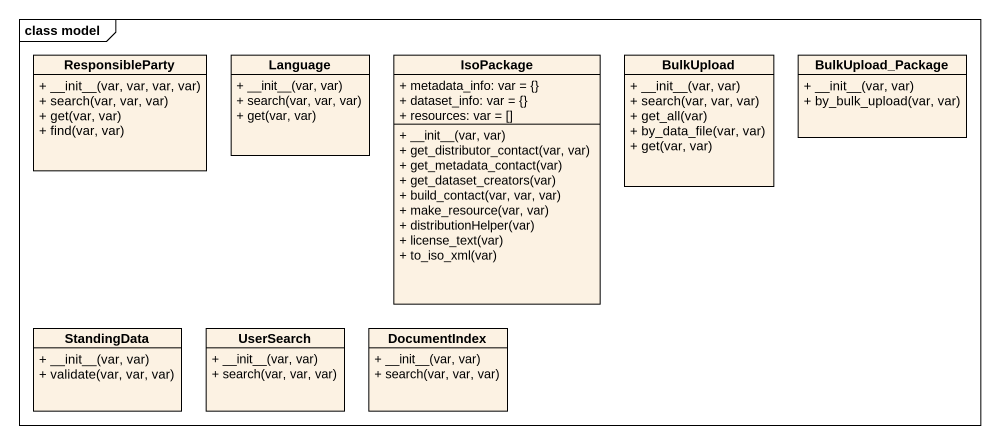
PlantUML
@startuml
mainframe class model
hide circle
hide empty members
skinparam classAttributeIconSize 0
class ResponsibleParty {
  + ~__init~__(var, var, var, var)
  + search(var, var, var)
  + get(var, var)
  + find(var, var)
}
class Language {
  + ~__init~__(var, var)
  + search(var, var, var)
  + get(var, var)
}
class IsoPackage {
  + metadata_info: var = {}
  + dataset_info: var = {}
  + resources: var = []
  + ~__init~__(var, var)
  + get_distributor_contact(var, var)
  + get_metadata_contact(var)
  + get_dataset_creators(var)
  + build_contact(var, var, var)
  + make_resource(var, var)
  + distributionHelper(var)
  + license_text(var)
  + to_iso_xml(var)
}
class BulkUpload {
  + ~__init~__(var, var)
  + search(var, var, var)
  + get_all(var)
  + by_data_file(var, var)
  + get(var, var)
}
class BulkUpload_Package {
  + ~__init~__(var, var)
  + by_bulk_upload(var, var)
}
class StandingData {
  + ~__init~__(var, var)
  + validate(var, var, var)
}
class UserSearch {
  + ~__init~__(var, var)
  + search(var, var, var)
}
class DocumentIndex {
  + ~__init~__(var, var)
  + search(var, var, var)
}
@enduml
